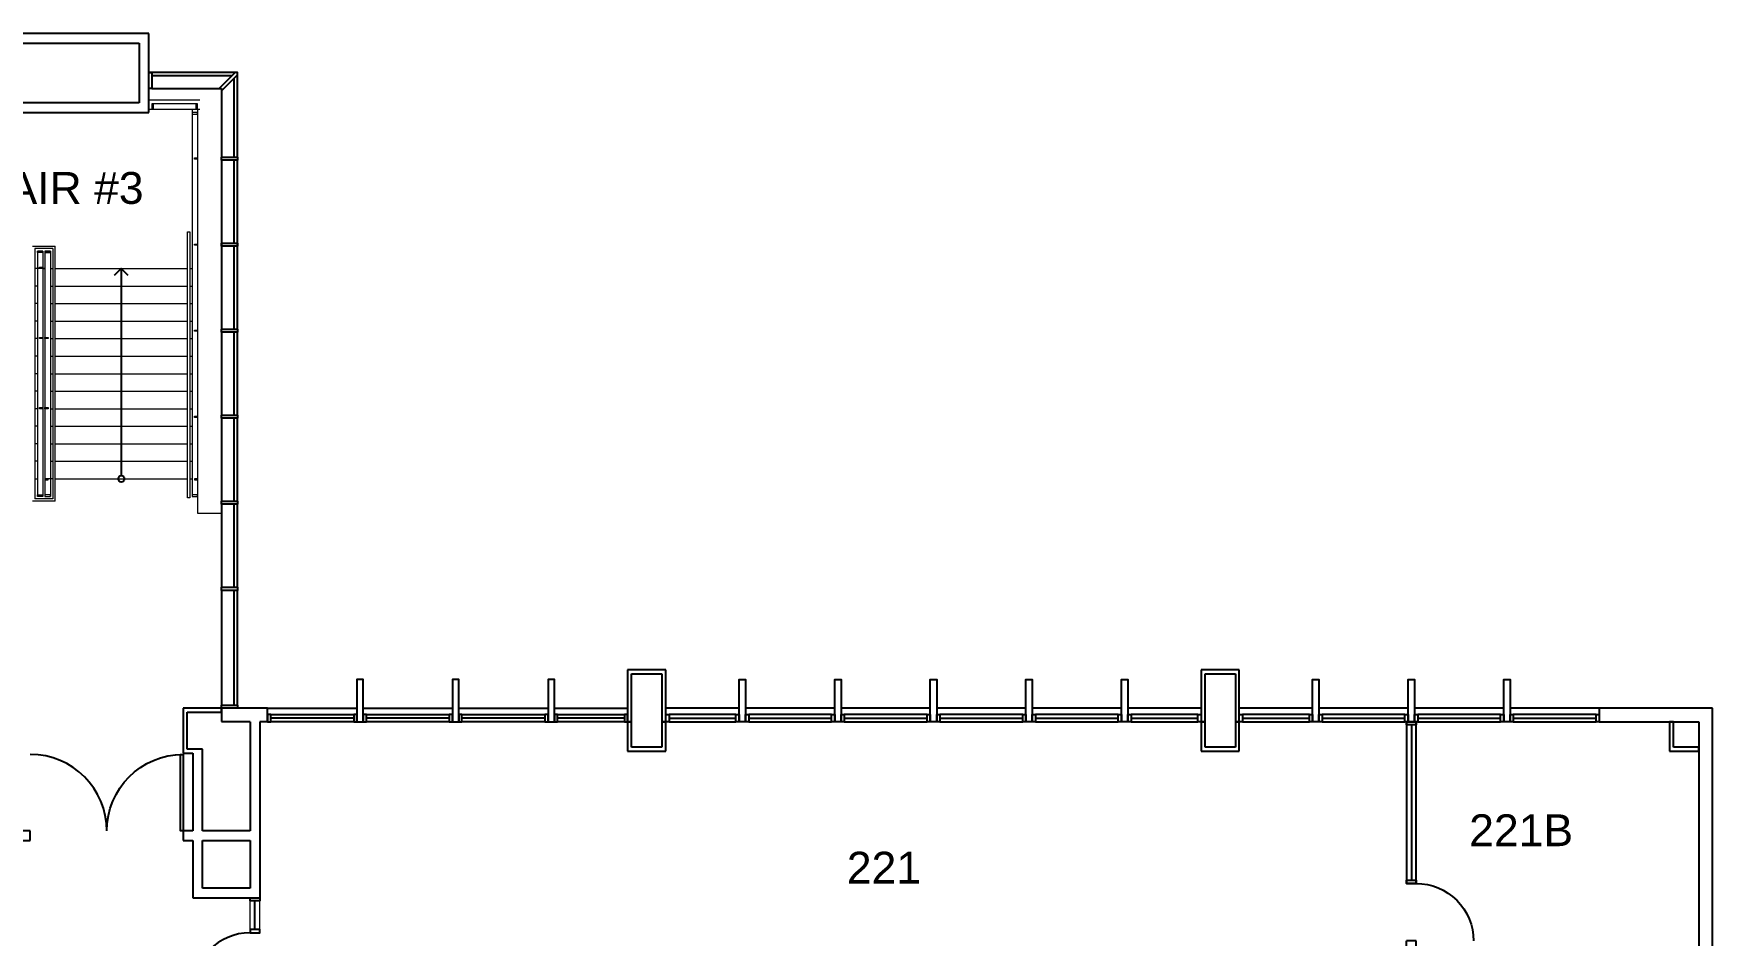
# Model space of a CAD drawing. Header units: inches. Extents: x -60 to 4788, y -1491 to 1233.
# Drawn here: x 3710 to 4764, y 667 to 1233 of the extents above; entities that cross this region are included whole.
import ezdxf

# ---------------------------------------------------------------- set-up
doc = ezdxf.new("R2010")
doc.units = ezdxf.units.IN
doc.header["$LTSCALE"] = 48
doc.header["$MEASUREMENT"] = 0
doc.layers.add('A-Anno-Note', color=231, linetype='Continuous', lineweight=25)
doc.layers.add('A-FLOR-STRS', color=4, linetype='Continuous', lineweight=13)
for name, color, linetype in [('A-DOOR', 4, 'Continuous'), ('A-FLOR-STRS-ARRW', 1, 'Continuous'), ('A-GLAZ', 3, 'Continuous'), ('A-WALL', 5, 'Continuous'), ('A-WALL-JAMB', 6, 'Continuous')]:
    doc.layers.add(name, color=color, linetype=linetype)

# ---------------------------------------------------------------- blocks, each defined once
blk = doc.blocks.new('*U114')
at = {"linetype": 'ByBlock', "lineweight": -2}
for p, q in [((147.5, 0), (-8.5, 0)), ((147.5, -8.5), (147.5, 0)), ((0, -8.5), (147.5, -8.5))]:
    blk.add_line(p, q, dxfattribs=at)
at = {"lineweight": -2}
for p, q in [((147.5, 0), (-8.5, 0)), ((147.5, -8.5), (147.5, 0)), ((0, -8.5), (147.5, -8.5))]:
    blk.add_line(p, q, dxfattribs=at)
blk = doc.blocks.new('*U185')
at = {"linetype": 'ByBlock', "lineweight": -2}
for p, q in [((0, -8.5), (71, -8.5)), ((71, 0), (8.5, 0)), ((71, -8.5), (71, 0))]:
    blk.add_line(p, q, dxfattribs=at)
at = {"lineweight": -2}
for p, q in [((0, -8.5), (71, -8.5)), ((71, 0), (8.5, 0)), ((71, -8.5), (71, 0))]:
    blk.add_line(p, q, dxfattribs=at)
blk = doc.blocks.new('*U205')
at = {"linetype": 'ByBlock', "lineweight": -2}
for p, q in [((0, 4.2), (0, -4.2)), ((5, 4.2), (0, 4.2)), ((29, 4.2), (11, 4.2)), ((29, -4.2), (29, 4.2)), ((0, -4.2), (29, -4.2))]:
    blk.add_line(p, q, dxfattribs=at)
at = {"lineweight": -2}
for p, q in [((0, 4.2), (0, -4.2)), ((5, 4.2), (0, 4.2)), ((29, 4.2), (11, 4.2)), ((29, -4.2), (29, 4.2)), ((0, -4.2), (29, -4.2))]:
    blk.add_line(p, q, dxfattribs=at)
blk = doc.blocks.new('*U218')
at = {"linetype": 'ByBlock', "lineweight": -2}
for p, q in [((17.2, 0), (-1.3, 0)), ((17.2, -2.5), (17.2, 0)), ((1.3, -2.5), (17.2, -2.5))]:
    blk.add_line(p, q, dxfattribs=at)
at = {"lineweight": -2}
for p, q in [((17.2, 0), (-1.3, 0)), ((17.2, -2.5), (17.2, 0)), ((1.3, -2.5), (17.2, -2.5))]:
    blk.add_line(p, q, dxfattribs=at)
blk = doc.blocks.new('*U219')
at = {"linetype": 'ByBlock', "lineweight": -2}
for p, q in [((18.5, 1.2), (0, 1.2)), ((0, 1.2), (0, -1.2)), ((0, -1.2), (16, -1.2))]:
    blk.add_line(p, q, dxfattribs=at)
at = {"lineweight": -2}
for p, q in [((18.5, 1.2), (0, 1.2)), ((0, 1.2), (0, -1.2)), ((0, -1.2), (16, -1.2))]:
    blk.add_line(p, q, dxfattribs=at)
blk = doc.blocks.new('*U309')
at = {"linetype": 'ByBlock', "lineweight": -2}
for p, q in [((17.2, 0), (-1.3, 0)), ((17.2, -2.5), (17.2, 0)), ((1.2, -2.5), (17.2, -2.5))]:
    blk.add_line(p, q, dxfattribs=at)
at = {"lineweight": -2}
for p, q in [((17.2, 0), (-1.3, 0)), ((17.2, -2.5), (17.2, 0)), ((1.2, -2.5), (17.2, -2.5))]:
    blk.add_line(p, q, dxfattribs=at)
blk = doc.blocks.new('*U310')
at = {"linetype": 'ByBlock', "lineweight": -2}
for p, q in [((0, 0), (0, -2.5)), ((32.5, 0), (0, 0)), ((0, -2.5), (30, -2.5))]:
    blk.add_line(p, q, dxfattribs=at)
at = {"lineweight": -2}
for p, q in [((0, 0), (0, -2.5)), ((32.5, 0), (0, 0)), ((0, -2.5), (30, -2.5))]:
    blk.add_line(p, q, dxfattribs=at)
blk = doc.blocks.new('*U311')
at = {"linetype": 'ByBlock', "lineweight": -2}
for p, q in [((17.2, 0), (1.2, 0)), ((17.2, -2.5), (17.2, 0)), ((-1.2, -2.5), (17.2, -2.5))]:
    blk.add_line(p, q, dxfattribs=at)
at = {"lineweight": -2}
for p, q in [((17.2, 0), (1.2, 0)), ((17.2, -2.5), (17.2, 0)), ((-1.2, -2.5), (17.2, -2.5))]:
    blk.add_line(p, q, dxfattribs=at)
blk = doc.blocks.new('*U312')
at = {"linetype": 'ByBlock', "lineweight": -2}
for p, q in [((0, 0), (0, -2.5)), ((30, 0), (0, 0)), ((0, -2.5), (32.5, -2.5))]:
    blk.add_line(p, q, dxfattribs=at)
at = {"lineweight": -2}
for p, q in [((0, 0), (0, -2.5)), ((30, 0), (0, 0)), ((0, -2.5), (32.5, -2.5))]:
    blk.add_line(p, q, dxfattribs=at)
blk = doc.blocks.new('*U313')
at = {"linetype": 'ByBlock', "lineweight": -2}
for p, q in [((21.5, 1.2), (-2.5, 1.2)), ((0, -1.2), (19, -1.2))]:
    blk.add_line(p, q, dxfattribs=at)
at = {"lineweight": -2}
for p, q in [((21.5, 1.2), (-2.5, 1.2)), ((0, -1.2), (19, -1.2))]:
    blk.add_line(p, q, dxfattribs=at)
blk = doc.blocks.new('*U314')
at = {"linetype": 'ByBlock', "lineweight": -2}
for p, q in [((19, 1.2), (0, 1.2)), ((-2.5, -1.3), (21.5, -1.3))]:
    blk.add_line(p, q, dxfattribs=at)
at = {"lineweight": -2}
for p, q in [((19, 1.2), (0, 1.2)), ((-2.5, -1.3), (21.5, -1.3))]:
    blk.add_line(p, q, dxfattribs=at)
blk = doc.blocks.new('*U315')
at = {"linetype": 'ByBlock', "lineweight": -2}
for p, q in [((17.2, 0), (-1.3, 0)), ((17.2, -2.5), (17.2, 0)), ((1.2, -2.5), (17.2, -2.5))]:
    blk.add_line(p, q, dxfattribs=at)
at = {"lineweight": -2}
for p, q in [((17.2, 0), (-1.3, 0)), ((17.2, -2.5), (17.2, 0)), ((1.2, -2.5), (17.2, -2.5))]:
    blk.add_line(p, q, dxfattribs=at)
blk = doc.blocks.new('*U316')
at = {"linetype": 'ByBlock', "lineweight": -2}
for p, q in [((0, 0), (0, -2.5)), ((32.5, 0), (0, 0)), ((0, -2.5), (30, -2.5))]:
    blk.add_line(p, q, dxfattribs=at)
at = {"lineweight": -2}
for p, q in [((0, 0), (0, -2.5)), ((32.5, 0), (0, 0)), ((0, -2.5), (30, -2.5))]:
    blk.add_line(p, q, dxfattribs=at)
blk = doc.blocks.new('*U317')
at = {"linetype": 'ByBlock', "lineweight": -2}
for p, q in [((17.2, 0), (1.2, 0)), ((17.2, -2.5), (17.2, 0)), ((-1.2, -2.5), (17.2, -2.5))]:
    blk.add_line(p, q, dxfattribs=at)
at = {"lineweight": -2}
for p, q in [((17.2, 0), (1.2, 0)), ((17.2, -2.5), (17.2, 0)), ((-1.2, -2.5), (17.2, -2.5))]:
    blk.add_line(p, q, dxfattribs=at)
blk = doc.blocks.new('*U318')
at = {"linetype": 'ByBlock', "lineweight": -2}
for p, q in [((0, 0), (0, -2.5)), ((30, 0), (0, 0)), ((0, -2.5), (32.5, -2.5))]:
    blk.add_line(p, q, dxfattribs=at)
at = {"lineweight": -2}
for p, q in [((0, 0), (0, -2.5)), ((30, 0), (0, 0)), ((0, -2.5), (32.5, -2.5))]:
    blk.add_line(p, q, dxfattribs=at)
blk = doc.blocks.new('*U319')
at = {"linetype": 'ByBlock', "lineweight": -2}
for p, q in [((21.5, 1.2), (-2.5, 1.2)), ((0, -1.2), (19, -1.2))]:
    blk.add_line(p, q, dxfattribs=at)
at = {"lineweight": -2}
for p, q in [((21.5, 1.2), (-2.5, 1.2)), ((0, -1.2), (19, -1.2))]:
    blk.add_line(p, q, dxfattribs=at)
blk = doc.blocks.new('*U320')
at = {"linetype": 'ByBlock', "lineweight": -2}
for p, q in [((19, 1.2), (0, 1.2)), ((-2.5, -1.2), (21.5, -1.2))]:
    blk.add_line(p, q, dxfattribs=at)
at = {"lineweight": -2}
for p, q in [((19, 1.2), (0, 1.2)), ((-2.5, -1.2), (21.5, -1.2))]:
    blk.add_line(p, q, dxfattribs=at)
blk = doc.blocks.new('*U335')
at = {"linetype": 'ByBlock', "lineweight": -2}
for p, q in [((6, 3), (260, 3)), ((260, -3), (260, 3)), ((296, 3), (296, -3)), ((296, 3), (380, 3)), ((380, -3), (380, 3)), ((416, 3), (416, -3)), ((416, 3), (430, 3)), ((430, -3), (430, 3)), ((466, 3), (466, -3)), ((466, 3), (620, 3)), ((620, -3), (620, 3)), ((656, 3), (656, -3)), ((656, 3), (670, 3)), ((670, -3), (670, 3)), ((706, 3), (706, -3)), ((807.5, 3), (706, 3)), ((807.5, -3), (807.5, 3)), ((6, -3), (180, -3)), ((186, -3), (260, -3)), ((296, -3), (300, -3)), ((306, -3), (380, -3)), ((416, -3), (420, -3)), ((426, -3), (430, -3)), ((466, -3), (540, -3)), ((546, -3), (620, -3)), ((656, -3), (660, -3)), ((666, -3), (670, -3)), ((706, -3), (807.5, -3))]:
    blk.add_line(p, q, dxfattribs=at)
at = {"lineweight": -2}
for p, q in [((6, 3), (260, 3)), ((260, -3), (260, 3)), ((296, 3), (296, -3)), ((296, 3), (380, 3)), ((380, -3), (380, 3)), ((416, 3), (416, -3)), ((416, 3), (430, 3)), ((430, -3), (430, 3)), ((466, 3), (466, -3)), ((466, 3), (620, 3)), ((620, -3), (620, 3)), ((656, 3), (656, -3)), ((656, 3), (670, 3)), ((670, -3), (670, 3)), ((706, 3), (706, -3)), ((807.5, 3), (706, 3)), ((807.5, -3), (807.5, 3)), ((6, -3), (180, -3)), ((186, -3), (260, -3)), ((296, -3), (300, -3)), ((306, -3), (380, -3)), ((416, -3), (420, -3)), ((426, -3), (430, -3)), ((466, -3), (540, -3)), ((546, -3), (620, -3)), ((656, -3), (660, -3)), ((666, -3), (670, -3)), ((706, -3), (807.5, -3))]:
    blk.add_line(p, q, dxfattribs=at)
blk = doc.blocks.new('*U359')
at = {"linetype": 'ByBlock', "lineweight": -2}
for p, q in [((4.3, 0), (114.8, 0)), ((4.3, -6), (72.8, -6)), ((78.8, -6), (108.8, -6)), ((172.8, 0), (172.8, -6)), ((176.8, 0), (172.8, 0)), ((172.8, -6), (176.8, -6))]:
    blk.add_line(p, q, dxfattribs=at)
at = {"lineweight": -2}
for p, q in [((4.3, 0), (114.8, 0)), ((4.3, -6), (72.8, -6)), ((78.8, -6), (108.8, -6)), ((172.8, 0), (172.8, -6)), ((176.8, 0), (172.8, 0)), ((172.8, -6), (176.8, -6))]:
    blk.add_line(p, q, dxfattribs=at)
blk = doc.blocks.new('*U360')
at = {"linetype": 'ByBlock', "lineweight": -2}
for p, q in [((42, 0), (6, 0)), ((6, -6), (36, -6))]:
    blk.add_line(p, q, dxfattribs=at)
at = {"lineweight": -2}
for p, q in [((42, 0), (6, 0)), ((6, -6), (36, -6))]:
    blk.add_line(p, q, dxfattribs=at)
blk = doc.blocks.new('*U361')
at = {"linetype": 'ByBlock', "lineweight": -2}
for p, q in [((90.8, 0), (42, 0)), ((36, 0), (0, 0)), ((6, -6), (36, -6)), ((42, -6), (93.3, -6))]:
    blk.add_line(p, q, dxfattribs=at)
at = {"lineweight": -2}
for p, q in [((90.8, 0), (42, 0)), ((36, 0), (0, 0)), ((6, -6), (36, -6)), ((42, -6), (93.3, -6))]:
    blk.add_line(p, q, dxfattribs=at)
blk = doc.blocks.new('*U555')
at = {"linetype": 'ByBlock', "lineweight": -2}
for p, q in [((36, 0), (6, 0)), ((48, 0), (42, 0)), ((48, -6), (48, 0)), ((144, 0), (144, -6)), ((150, 0), (144, 0)), ((150, -6), (150, 0)), ((6, -6), (36, -6)), ((42, -6), (48, -6)), ((144, -6), (150, -6))]:
    blk.add_line(p, q, dxfattribs=at)
at = {"lineweight": -2}
for p, q in [((36, 0), (6, 0)), ((48, 0), (42, 0)), ((48, -6), (48, 0)), ((144, 0), (144, -6)), ((150, 0), (144, 0)), ((150, -6), (150, 0)), ((6, -6), (36, -6)), ((42, -6), (48, -6)), ((144, -6), (150, -6))]:
    blk.add_line(p, q, dxfattribs=at)
blk = doc.blocks.new('*U581')
at = {"linetype": 'ByBlock', "lineweight": -2}
for p, q in [((24, 0), (0, 0)), ((24, -2.5), (24, 0)), ((2.5, -2.5), (24, -2.5))]:
    blk.add_line(p, q, dxfattribs=at)
at = {"lineweight": -2}
for p, q in [((24, 0), (0, 0)), ((24, -2.5), (24, 0)), ((2.5, -2.5), (24, -2.5))]:
    blk.add_line(p, q, dxfattribs=at)
blk = doc.blocks.new('*U582')
at = {"linetype": 'ByBlock', "lineweight": -2}
for p, q in [((25.7, 0), (-2.5, 0)), ((0, -2.5), (23.2, -2.5))]:
    blk.add_line(p, q, dxfattribs=at)
at = {"lineweight": -2}
for p, q in [((25.7, 0), (-2.5, 0)), ((0, -2.5), (23.2, -2.5))]:
    blk.add_line(p, q, dxfattribs=at)
blk = doc.blocks.new('*U583')
at = {"linetype": 'ByBlock', "lineweight": -2}
for p, q in [((12, 0), (2.5, 0)), ((0, -2.5), (6, -2.5))]:
    blk.add_line(p, q, dxfattribs=at)
at = {"lineweight": -2}
for p, q in [((12, 0), (2.5, 0)), ((0, -2.5), (6, -2.5))]:
    blk.add_line(p, q, dxfattribs=at)
blk = doc.blocks.new('*U54')
at = {"linetype": 'ByBlock', "lineweight": -2}
for p, q in [((186.8, 3), (0, 3)), ((-6, -3), (192.8, -3))]:
    blk.add_line(p, q, dxfattribs=at)
at = {"lineweight": -2}
for p, q in [((186.8, 3), (0, 3)), ((-6, -3), (192.8, -3))]:
    blk.add_line(p, q, dxfattribs=at)
blk = doc.blocks.new('*U55')
at = {"linetype": 'ByBlock', "lineweight": -2}
for p, q in [((-3, -6), (46.5, -6)), ((40.5, 0), (3, 0))]:
    blk.add_line(p, q, dxfattribs=at)
at = {"lineweight": -2}
for p, q in [((-3, -6), (46.5, -6)), ((40.5, 0), (3, 0))]:
    blk.add_line(p, q, dxfattribs=at)
blk = doc.blocks.new('*U56')
at = {"linetype": 'ByBlock', "lineweight": -2}
for p, q in [((158.3, 3), (-6, 3)), ((0, -3), (164.3, -3))]:
    blk.add_line(p, q, dxfattribs=at)
at = {"lineweight": -2}
for p, q in [((158.3, 3), (-6, 3)), ((0, -3), (164.3, -3))]:
    blk.add_line(p, q, dxfattribs=at)

msp = doc.modelspace()

# ---------------------------------------------------------------- linework, layer by layer
at = {"layer": 'A-DOOR', "linetype": 'ByBlock', "lineweight": -2}
msp.add_lwpolyline([(3804, 733), (3802.2, 733), (3802.2, 781), (3804, 781)], close=True, dxfattribs=at)
for centre, radius, start, end in [((3708, 733), 48, 0, 90), ((3846, 633), 36, 90, 180)]:
    msp.add_arc(centre, radius, start, end, dxfattribs=at)
at = {"layer": 'A-DOOR', "linetype": 'ByBlock', "lineweight": -2, "extrusion": (0, 0, -1)}
msp.add_arc((-3804, 733), 48, 0, 90, dxfattribs=at)
at = {"layer": 'A-DOOR', "linetype": 'ByBlock', "lineweight": -2, "extrusion": (5.32845e-60, -1.73366e-57, -1)}
msp.add_arc((-4578, 664), 36, 89.9995, 179.9995, dxfattribs=at)
at = {"layer": 'A-FLOR-STRS'}
for p, q in [((3782.3, 1192), (3814.4, 1192)), ((3782.3, 1186), (3814.4, 1186)), ((3809.6, 1186), (3809.6, 943)), ((3813, 1186), (3813, 932.4)), ((3709.4, 1100), (3723.6, 1100)), ((3722.1, 1098.5), (3710.9, 1098.5)), ((3710.9, 1098.5), (3710.9, 941.5)), ((3715.8, 1097), (3712.4, 1097)), ((3712.4, 1097), (3712.4, 943)), ((3715.8, 1097), (3715.8, 943)), ((3717.2, 1097), (3720.6, 1097)), ((3717.2, 1097), (3717.2, 943)), ((3720.6, 1097), (3720.6, 943)), ((3722.1, 1098.5), (3722.1, 941.5)), ((3723.6, 940), (3723.6, 1100)), ((3712.4, 1086), (3710.9, 1086)), ((3715.8, 1096), (3712.4, 1096)), ((3715.8, 1086), (3712.4, 1086)), ((3717.2, 1086), (3715.8, 1086)), ((3715.8, 1086), (3717.2, 1086)), ((3717.2, 1096), (3720.6, 1096)), ((3720.6, 1086), (3722.1, 1086)), ((3723.6, 1086), (3806.6, 1086)), ((3808.1, 1086), (3809.6, 1086)), ((3712.4, 1075), (3710.9, 1075)), ((3720.6, 1075), (3722.1, 1075)), ((3723.6, 1075), (3806.6, 1075)), ((3808.1, 1075), (3809.6, 1075)), ((3712.4, 1064), (3710.9, 1064)), ((3720.6, 1064), (3722.1, 1064)), ((3723.6, 1064), (3806.6, 1064)), ((3808.1, 1064), (3809.6, 1064)), ((3712.4, 1053), (3710.9, 1053)), ((3720.6, 1053), (3722.1, 1053)), ((3723.6, 1053), (3806.6, 1053)), ((3808.1, 1053), (3809.6, 1053)), ((3712.4, 1042), (3710.9, 1042)), ((3720.6, 1042), (3722.1, 1042)), ((3723.6, 1042), (3806.6, 1042)), ((3808.1, 1042), (3809.6, 1042)), ((3712.4, 1031), (3710.9, 1031)), ((3720.6, 1031), (3722.1, 1031)), ((3723.6, 1031), (3806.6, 1031)), ((3808.1, 1031), (3809.6, 1031)), ((3712.4, 1020), (3710.9, 1020)), ((3720.6, 1020), (3722.1, 1020)), ((3723.6, 1020), (3806.6, 1020)), ((3808.1, 1020), (3809.6, 1020)), ((3712.4, 1009), (3710.9, 1009)), ((3720.6, 1009), (3722.1, 1009)), ((3723.6, 1009), (3806.6, 1009)), ((3808.1, 1009), (3809.6, 1009)), ((3712.4, 998), (3710.9, 998)), ((3720.6, 998), (3722.1, 998)), ((3723.6, 998), (3806.6, 998)), ((3808.1, 998), (3809.6, 998)), ((3712.4, 987), (3710.9, 987)), ((3720.6, 987), (3722.1, 987)), ((3723.6, 987), (3806.6, 987)), ((3808.1, 987), (3809.6, 987)), ((3712.4, 976), (3710.9, 976)), ((3720.6, 976), (3722.1, 976)), ((3723.6, 976), (3806.6, 976)), ((3808.1, 976), (3809.6, 976)), ((3712.4, 965), (3710.9, 965)), ((3720.6, 965), (3722.1, 965)), ((3723.6, 965), (3806.6, 965)), ((3808.1, 965), (3809.6, 965)), ((3710.9, 954), (3712.4, 954)), ((3720.6, 954), (3717.2, 954)), ((3722.1, 954), (3720.6, 954)), ((3723.6, 954), (3806.6, 954)), ((3808.1, 954), (3809.6, 954)), ((3723.6, 940), (3709.4, 940)), ((3722.1, 941.5), (3710.9, 941.5)), ((3813, 932.4), (3828, 932.4))]:
    msp.add_line(p, q, dxfattribs=at)
for points in [[(3785.3, 1186), (3785.3, 1189.4), (3784.3, 1189.4), (3784.3, 1186)], [(3813, 1184), (3809.6, 1184), (3809.6, 1183), (3813, 1183)], [(3813, 1186), (3813, 1189.4), (3812, 1189.4), (3812, 1186)], [(3813, 1154.6), (3811, 1154.6), (3811, 1155.4), (3813, 1155.4)], [(3808.1, 1109), (3808.1, 942), (3806.6, 942), (3806.6, 1109), (3808.1, 1109)], [(3715.8, 1096), (3712.4, 1096), (3712.4, 1097), (3715.8, 1097)], [(3717.2, 1096), (3720.6, 1096), (3720.6, 1097), (3717.2, 1097)], [(3813, 1100.6), (3811, 1100.6), (3811, 1101.4), (3813, 1101.4)], [(3813, 1100.6), (3811, 1100.6), (3811, 1101.4), (3813, 1101.4)], [(3715.8, 1086), (3713.8, 1086), (3713.8, 1086.8), (3715.8, 1086.8)], [(3813, 1046.6), (3811, 1046.6), (3811, 1047.4), (3813, 1047.4)], [(3715.8, 1042), (3713.8, 1042), (3713.8, 1042.8), (3715.8, 1042.8)], [(3719.2, 1042), (3717.2, 1042), (3717.2, 1042.8), (3719.2, 1042.8)], [(3715.8, 998), (3713.8, 998), (3713.8, 998.8), (3715.8, 998.8)], [(3719.2, 998), (3717.2, 998), (3717.2, 998.8), (3719.2, 998.8)], [(3813, 992.6), (3811, 992.6), (3811, 993.4), (3813, 993.4)], [(3719.2, 954), (3717.2, 954), (3717.2, 953.3), (3719.2, 953.3)], [(3813, 954), (3811, 954), (3811, 953.3), (3813, 953.3)], [(3715.8, 943), (3712.4, 943), (3712.4, 944), (3715.8, 944)], [(3717.2, 943), (3720.6, 943), (3720.6, 944), (3717.2, 944)], [(3809.6, 943), (3813, 943), (3813, 944), (3809.6, 944)]]:
    msp.add_lwpolyline(points, close=True, dxfattribs=at)
msp.add_lwpolyline([(3812, 1189.4), (3785.3, 1189.4)], dxfattribs=at)
at = {"layer": 'A-FLOR-STRS-ARRW'}
for points in [[(3760.9, 1081.8), (3765.1, 1086), (3769.3, 1081.8)], [(3765.1, 1086), (3765.1, 1086), (3765.1, 956)]]:
    msp.add_lwpolyline(points, dxfattribs=at)
msp.add_circle((3765.1, 954), 2, dxfattribs=at)
at = {"layer": 'A-GLAZ'}
for p, q in [((3838, 1209), (3782.3, 1209)), ((3834.6, 1207), (3784.3, 1207)), ((3836, 1156), (3836, 1205.6)), ((3838, 1156), (3838, 1207.6)), ((3784.3, 1199), (3826.6, 1199)), ((3828, 1197.6), (3828, 1156)), ((3828, 1154), (3828, 1048)), ((3836, 1102), (3836, 1154)), ((3838, 1048), (3838, 1154)), ((3836, 1048), (3836, 1100)), ((3828, 1046), (3828, 994)), ((3836, 994), (3836, 1046)), ((3838, 994), (3838, 1046)), ((3828, 992), (3828, 940)), ((3836, 940), (3836, 992)), ((3838, 940), (3838, 992)), ((3828, 938), (3828, 886)), ((3836, 886), (3836, 938)), ((3838, 886), (3838, 938)), ((3828, 884), (3828, 812)), ((3836, 812), (3836, 884)), ((3838, 812), (3838, 884)), ((3857, 810), (3913, 810)), ((3859, 806), (3911, 806)), ((3911, 803.7), (3859, 803.7)), ((3911, 801.5), (3859, 801.5)), ((3917, 810), (3973, 810)), ((3919, 806), (3971, 806)), ((3971, 803.7), (3919, 803.7)), ((3971, 801.5), (3919, 801.5)), ((3977, 810), (4033, 810)), ((3979, 806), (4031, 806)), ((4031, 803.7), (3979, 803.7)), ((4031, 801.5), (3979, 801.5)), ((4037, 810), (4083, 810)), ((4039, 810), (4081, 810)), ((4039, 806), (4081, 806)), ((4081, 803.7), (4039, 803.7)), ((4081, 801.5), (4039, 801.5)), ((4153, 810), (4107, 810)), ((4151, 810), (4109, 810)), ((4151, 806), (4109, 806)), ((4109, 803.7), (4151, 803.7)), ((4109, 801.5), (4151, 801.5)), ((4213, 810), (4157, 810)), ((4211, 806), (4159, 806)), ((4159, 803.7), (4211, 803.7)), ((4159, 801.5), (4211, 801.5)), ((4273, 810), (4217, 810)), ((4271, 806), (4219, 806)), ((4219, 803.7), (4271, 803.7)), ((4219, 801.5), (4271, 801.5)), ((4333, 810), (4277, 810)), ((4331, 806), (4279, 806)), ((4279, 803.7), (4331, 803.7)), ((4279, 801.5), (4331, 801.5)), ((4393, 810), (4337, 810)), ((4391, 806), (4339, 806)), ((4339, 803.7), (4391, 803.7)), ((4339, 801.5), (4391, 801.5)), ((4443, 810), (4397, 810)), ((4441, 806), (4399, 806)), ((4399, 803.7), (4441, 803.7)), ((4399, 801.5), (4441, 801.5)), ((4513, 810), (4467, 810)), ((4511, 806), (4469, 806)), ((4469, 803.7), (4511, 803.7)), ((4469, 801.5), (4511, 801.5)), ((4573, 810), (4517, 810)), ((4571, 806), (4519, 806)), ((4519, 803.7), (4571, 803.7)), ((4519, 801.5), (4571, 801.5)), ((4633, 810), (4577, 810)), ((4631, 806), (4579, 806)), ((4579, 803.7), (4631, 803.7)), ((4579, 801.5), (4631, 801.5)), ((4693, 810), (4637, 810)), ((4691, 806), (4639, 806)), ((4639, 803.7), (4691, 803.7)), ((4639, 801.5), (4691, 801.5)), ((4575, 799.5), (4575, 702))]:
    msp.add_line(p, q, dxfattribs=at)
at = {"layer": 'A-GLAZ', "linetype": 'ByBlock', "lineweight": 18}
for p, q in [((3846, 669), (3846, 691)), ((3852, 669), (3852, 691))]:
    msp.add_line(p, q, dxfattribs=at)
at = {"layer": 'A-GLAZ', "linetype": 'ByBlock', "lineweight": -2}
msp.add_line((3849, 671), (3849, 689), dxfattribs=at)
at = {"layer": 'A-WALL-JAMB'}
for points in [[(3784.3, 1209), (3784.3, 1199), (3782.3, 1199), (3782.3, 1209)], [(3828, 1199), (3828, 1197.6), (3838, 1207.6), (3838, 1209), (3836.6, 1209), (3826.6, 1199)], [(3838, 1154), (3828, 1154), (3828, 1156), (3838, 1156)], [(3838, 1100), (3828, 1100), (3828, 1102), (3838, 1102)], [(3838, 1046), (3828, 1046), (3828, 1048), (3838, 1048)], [(3838, 992), (3828, 992), (3828, 994), (3838, 994)], [(3838, 938), (3828, 938), (3828, 940), (3838, 940)], [(3838, 884), (3828, 884), (3828, 886), (3838, 886)], [(3913, 801.5), (3917, 801.5), (3917, 828), (3913, 828)], [(3973, 801.5), (3977, 801.5), (3977, 828), (3973, 828)], [(4033, 801.5), (4037, 801.5), (4037, 828), (4033, 828)], [(4157, 801.5), (4153, 801.5), (4153, 828), (4157, 828)], [(4217, 801.5), (4213, 801.5), (4213, 828), (4217, 828)], [(4277, 801.5), (4273, 801.5), (4273, 828), (4277, 828)], [(4337, 801.5), (4333, 801.5), (4333, 828), (4337, 828)], [(4397, 801.5), (4393, 801.5), (4393, 828), (4397, 828)], [(4517, 801.5), (4513, 801.5), (4513, 828), (4517, 828)], [(4577, 801.5), (4573, 801.5), (4573, 828), (4577, 828)], [(4637, 801.5), (4633, 801.5), (4633, 828), (4637, 828)], [(3838, 810), (3828, 810), (3828, 812), (3838, 812)], [(3859, 801.5), (3859, 806), (3857, 806), (3857, 801.5)], [(3913, 801.5), (3913, 806), (3911, 806), (3911, 801.5)], [(3919, 801.5), (3919, 806), (3917, 806), (3917, 801.5)], [(3973, 801.5), (3973, 806), (3971, 806), (3971, 801.5)], [(3979, 801.5), (3979, 806), (3977, 806), (3977, 801.5)], [(4033, 801.5), (4033, 806), (4031, 806), (4031, 801.5)], [(4039, 801.5), (4039, 806), (4037, 806), (4037, 801.5)], [(4083, 801.5), (4083, 806), (4081, 806), (4081, 801.5)], [(4107, 801.5), (4107, 806), (4109, 806), (4109, 801.5)], [(4151, 801.5), (4151, 806), (4153, 806), (4153, 801.5)], [(4157, 801.5), (4157, 806), (4159, 806), (4159, 801.5)], [(4211, 801.5), (4211, 806), (4213, 806), (4213, 801.5)], [(4217, 801.5), (4217, 806), (4219, 806), (4219, 801.5)], [(4271, 801.5), (4271, 806), (4273, 806), (4273, 801.5)], [(4277, 801.5), (4277, 806), (4279, 806), (4279, 801.5)], [(4331, 801.5), (4331, 806), (4333, 806), (4333, 801.5)], [(4337, 801.5), (4337, 806), (4339, 806), (4339, 801.5)], [(4391, 801.5), (4391, 806), (4393, 806), (4393, 801.5)], [(4397, 801.5), (4397, 806), (4399, 806), (4399, 801.5)], [(4441, 801.5), (4441, 806), (4443, 806), (4443, 801.5)], [(4467, 801.5), (4467, 806), (4469, 806), (4469, 801.5)], [(4511, 801.5), (4511, 806), (4513, 806), (4513, 801.5)], [(4517, 801.5), (4517, 806), (4519, 806), (4519, 801.5)], [(4571, 801.5), (4571, 806), (4573, 806), (4573, 801.5)], [(4572, 801.5), (4578, 801.5), (4578, 799.5), (4572, 799.5)], [(4577, 801.5), (4577, 806), (4579, 806), (4579, 801.5)], [(4631, 801.5), (4631, 806), (4633, 806), (4633, 801.5)], [(4637, 801.5), (4637, 806), (4639, 806), (4639, 801.5)], [(4691, 801.5), (4691, 806), (4693, 806), (4693, 801.5)], [(4572, 702), (4578, 702), (4578, 700), (4572, 700)]]:
    msp.add_lwpolyline(points, close=True, dxfattribs=at)
at = {"layer": 'A-WALL-JAMB', "linetype": 'ByBlock', "lineweight": -2}
for points in [[(3846, 689), (3846, 691), (3852, 691), (3852, 689)], [(3846, 671), (3846, 669), (3852, 669), (3852, 671)]]:
    msp.add_lwpolyline(points, close=True, dxfattribs=at)

# ---------------------------------------------------------------- block references
at = {"layer": 'A-WALL'}
for name, p, rotation in [('*U54', (3776.3, 1230.5), 180.0000000003387), ('*U55', (3776.3, 1187), 90), ('*U56', (3776.3, 1187), 180.0000000003387), ('*U310', (4083, 801.5), 90), ('*U314', (4104.5, 832.8), 180.0000000003453), ('*U312', (4104.5, 801.5), 90), ('*U316', (4443, 801.5), 90), ('*U320', (4464.5, 832.8), 180.0000000003453), ('*U318', (4464.5, 801.5), 90), ('*U581', (3804, 810), 9.770663981455924e-11), ('*U582', (3804, 784.3), 90), ('*U205', (3857, 805.8), 180.0005232143142), ('*U359', (3852, 805.8), 270.0000000934596), ('*U309', (4083, 784.3), 90), ('*U311', (4104.5, 784.3), 90), ('*U315', (4443, 784.3), 90), ('*U317', (4464.5, 784.3), 90), ('*U335', (4575, -6), 90.000516382718), ('*U185', (4764, 801.5), 179.9999999999674), ('*U218', (4737, 784.3), 90), ('*U114', (4764, 801.5), 270), ('*U583', (3804, 784.3), 4.299092151840606e-10), ('*U361', (3810, 691), 89.9999996914294), ('*U313', (4104.5, 784.3), 180.0000000005732), ('*U319', (4464.5, 784.3), 180.0000000005732), ('*U219', (4755.5, 784.3), 180.0000000006578), ('*U555', (3852, 727), 180.0000000001043), ('*U360', (3852, 691), 180)]:
    msp.add_blockref(name, p, dxfattribs=dict(at, rotation=rotation))

# ---------------------------------------------------------------- texts
at = {"layer": 'A-Anno-Note', "char_height": 20, "attachment_point": 1}
for s, insert in [('{\\fArial|b0|i0|c0|p34;STAIR #3}', (3658, 1146.6)), ('{\\fArial|b0|i0|c0|p34;221B}', (4611.3, 743.4)), ('{\\fArial|b0|i0|c0|p34;221}', (4220.6, 719.9))]:
    msp.add_mtext(s, dxfattribs=dict(at, insert=insert))

doc.saveas('drawing.dxf')
